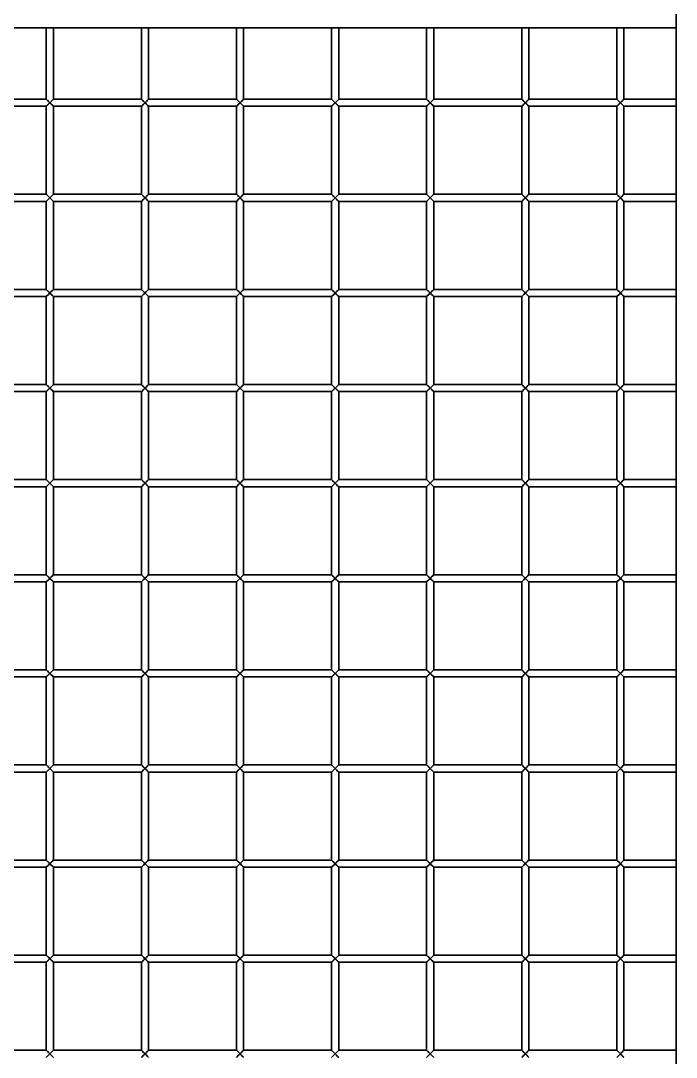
# Model space of a CAD drawing. Header units: millimetres. Extents: x 32496 to 166256, y 3504 to 23939.
# Drawn here: x 98102 to 98377.8, y 20815.6 to 21251.5 of the extents above; entities that cross this region are included whole.
import ezdxf

# ---------------------------------------------------------------- set-up
doc = ezdxf.new("R2010")
doc.units = ezdxf.units.MM
doc.layers.get('0').update_dxf_attribs({"lineweight": 35})

# ---------------------------------------------------------------- blocks, each defined once
blk = doc.blocks.new('8-1250')
at = {"linetype": 'Continuous'}
for p, q in [((-1585.13, -33446.27), (-1585.13, -34431.79)), ((-1585.13, -33511.79), (-2211.13, -33511.79)), ((-1850.13, -33511.79), (-1850.13, -33541.79)), ((-1847.13, -33511.79), (-1847.13, -33541.79)), ((-1810.13, -33511.79), (-1810.13, -33541.79)), ((-1807.13, -33511.79), (-1807.13, -33541.79)), ((-1770.13, -33511.79), (-1770.13, -33541.79)), ((-1767.13, -33511.79), (-1767.13, -33541.79)), ((-1730.13, -33511.79), (-1730.13, -33541.79)), ((-1727.13, -33511.79), (-1727.13, -33541.79)), ((-1690.13, -33511.79), (-1690.13, -33541.79)), ((-1687.13, -33511.79), (-1687.13, -33541.79)), ((-1650.13, -33511.79), (-1650.13, -33541.79)), ((-1647.13, -33511.79), (-1647.13, -33541.79)), ((-1610.13, -33511.79), (-1610.13, -33541.79)), ((-1607.13, -33511.79), (-1607.13, -33541.79)), ((-1887.13, -33541.79), (-1850.13, -33541.79)), ((-1887.13, -33544.79), (-1850.13, -33544.79)), ((-1850.13, -33541.79), (-1847.13, -33544.79)), ((-1850.13, -33544.79), (-1847.13, -33541.79)), ((-1850.13, -33544.79), (-1850.13, -33581.79)), ((-1850.01, -33544.67), (-1849.22, -33543.88)), ((-1849.22, -33543.88), (-1848.63, -33543.29)), ((-1847.13, -33541.79), (-1810.13, -33541.79)), ((-1847.13, -33544.79), (-1847.13, -33581.79)), ((-1847.13, -33544.79), (-1810.13, -33544.79)), ((-1810.13, -33541.79), (-1807.13, -33544.79)), ((-1810.13, -33544.79), (-1807.13, -33541.79)), ((-1810.13, -33544.79), (-1810.13, -33581.79)), ((-1810.01, -33544.67), (-1809.22, -33543.88)), ((-1809.22, -33543.88), (-1808.63, -33543.29)), ((-1807.13, -33541.79), (-1770.13, -33541.79)), ((-1807.13, -33544.79), (-1807.13, -33581.79)), ((-1807.13, -33544.79), (-1770.13, -33544.79)), ((-1770.13, -33541.79), (-1767.13, -33544.79)), ((-1770.13, -33544.79), (-1767.13, -33541.79)), ((-1770.13, -33544.79), (-1770.13, -33581.79)), ((-1770.01, -33544.67), (-1769.22, -33543.88)), ((-1769.22, -33543.88), (-1768.63, -33543.29)), ((-1767.13, -33541.79), (-1730.13, -33541.79)), ((-1767.13, -33544.79), (-1730.13, -33544.79)), ((-1767.13, -33544.79), (-1767.13, -33581.79)), ((-1730.13, -33541.79), (-1727.13, -33544.79)), ((-1730.13, -33544.79), (-1727.13, -33541.79)), ((-1730.13, -33544.79), (-1730.13, -33581.79)), ((-1730.01, -33544.67), (-1729.22, -33543.88)), ((-1729.22, -33543.88), (-1728.63, -33543.29)), ((-1727.13, -33541.79), (-1727.56, -33542.22)), ((-1727.13, -33541.79), (-1690.13, -33541.79)), ((-1727.13, -33544.79), (-1690.13, -33544.79)), ((-1727.13, -33544.79), (-1727.13, -33581.79)), ((-1690.13, -33541.79), (-1687.13, -33544.79)), ((-1690.13, -33544.79), (-1687.13, -33541.79)), ((-1690.13, -33544.79), (-1690.13, -33581.79)), ((-1690.01, -33544.67), (-1689.22, -33543.88)), ((-1689.22, -33543.88), (-1688.63, -33543.29)), ((-1687.13, -33541.79), (-1687.56, -33542.22)), ((-1687.13, -33541.79), (-1650.13, -33541.79)), ((-1687.13, -33544.79), (-1650.13, -33544.79)), ((-1687.13, -33544.79), (-1687.13, -33581.79)), ((-1650.13, -33544.79), (-1647.13, -33541.79)), ((-1650.13, -33541.79), (-1647.13, -33544.79)), ((-1650.13, -33544.79), (-1650.13, -33581.79)), ((-1650.01, -33544.67), (-1649.22, -33543.88)), ((-1649.22, -33543.88), (-1648.63, -33543.29)), ((-1647.13, -33541.79), (-1647.56, -33542.22)), ((-1647.13, -33541.79), (-1610.13, -33541.79)), ((-1647.13, -33544.79), (-1610.13, -33544.79)), ((-1647.13, -33544.79), (-1647.13, -33581.79)), ((-1610.13, -33544.79), (-1607.13, -33541.79)), ((-1610.13, -33541.79), (-1607.13, -33544.79)), ((-1610.13, -33544.79), (-1610.13, -33581.79)), ((-1610.01, -33544.67), (-1609.22, -33543.88)), ((-1609.22, -33543.88), (-1608.63, -33543.29)), ((-1607.13, -33541.79), (-1607.56, -33542.22)), ((-1607.13, -33541.79), (-1585.13, -33541.79)), ((-1607.13, -33544.79), (-1585.13, -33544.79)), ((-1607.13, -33544.79), (-1607.13, -33581.79)), ((-1887.13, -33581.79), (-1850.13, -33581.79)), ((-1887.13, -33584.79), (-1850.13, -33584.79)), ((-1850.13, -33581.79), (-1847.13, -33584.79)), ((-1850.13, -33584.79), (-1847.13, -33581.79)), ((-1850.13, -33584.79), (-1850.13, -33621.79)), ((-1850.01, -33584.67), (-1849.22, -33583.88)), ((-1849.22, -33583.88), (-1848.63, -33583.29)), ((-1847.13, -33581.79), (-1810.13, -33581.79)), ((-1847.13, -33584.79), (-1847.13, -33621.79)), ((-1847.13, -33584.79), (-1810.13, -33584.79)), ((-1810.13, -33581.79), (-1807.13, -33584.79)), ((-1810.13, -33584.79), (-1807.13, -33581.79)), ((-1810.13, -33584.79), (-1810.13, -33621.79)), ((-1810.01, -33584.67), (-1809.22, -33583.88)), ((-1809.22, -33583.88), (-1808.63, -33583.29)), ((-1807.13, -33581.79), (-1770.13, -33581.79)), ((-1807.13, -33584.79), (-1807.13, -33621.79)), ((-1807.13, -33584.79), (-1770.13, -33584.79)), ((-1770.13, -33581.79), (-1767.13, -33584.79)), ((-1770.13, -33584.79), (-1767.13, -33581.79)), ((-1770.13, -33584.79), (-1770.13, -33621.79)), ((-1770.01, -33584.67), (-1769.22, -33583.88)), ((-1769.22, -33583.88), (-1768.63, -33583.29)), ((-1767.13, -33581.79), (-1730.13, -33581.79)), ((-1767.13, -33584.79), (-1730.13, -33584.79)), ((-1767.13, -33584.79), (-1767.13, -33621.79)), ((-1730.13, -33581.79), (-1727.13, -33584.79)), ((-1730.13, -33584.79), (-1727.13, -33581.79)), ((-1730.13, -33584.79), (-1730.13, -33621.79)), ((-1730.01, -33584.67), (-1729.22, -33583.88)), ((-1729.22, -33583.88), (-1728.63, -33583.29)), ((-1727.13, -33581.79), (-1690.13, -33581.79)), ((-1727.13, -33584.79), (-1690.13, -33584.79)), ((-1727.13, -33584.79), (-1727.13, -33621.79)), ((-1690.13, -33581.79), (-1687.13, -33584.79)), ((-1690.13, -33584.79), (-1687.13, -33581.79)), ((-1690.13, -33584.79), (-1690.13, -33621.79)), ((-1690.01, -33584.67), (-1689.22, -33583.88)), ((-1689.22, -33583.88), (-1688.63, -33583.29)), ((-1687.13, -33581.79), (-1687.56, -33582.22)), ((-1687.13, -33581.79), (-1650.13, -33581.79)), ((-1687.13, -33584.79), (-1650.13, -33584.79)), ((-1687.13, -33584.79), (-1687.13, -33621.79)), ((-1650.13, -33581.79), (-1647.13, -33584.79)), ((-1650.13, -33584.79), (-1647.13, -33581.79)), ((-1650.13, -33584.79), (-1650.13, -33621.79)), ((-1650.01, -33584.67), (-1649.22, -33583.88)), ((-1649.22, -33583.88), (-1648.63, -33583.29)), ((-1647.13, -33581.79), (-1647.56, -33582.22)), ((-1647.13, -33581.79), (-1610.13, -33581.79)), ((-1647.13, -33584.79), (-1610.13, -33584.79)), ((-1647.13, -33584.79), (-1647.13, -33621.79)), ((-1610.13, -33584.79), (-1607.13, -33581.79)), ((-1610.13, -33581.79), (-1607.13, -33584.79)), ((-1610.13, -33584.79), (-1610.13, -33621.79)), ((-1610.01, -33584.67), (-1609.22, -33583.88)), ((-1609.22, -33583.88), (-1608.63, -33583.29)), ((-1607.13, -33581.79), (-1607.56, -33582.22)), ((-1607.13, -33581.79), (-1585.13, -33581.79)), ((-1607.13, -33584.79), (-1585.13, -33584.79)), ((-1607.13, -33584.79), (-1607.13, -33621.79)), ((-1887.13, -33621.79), (-1850.13, -33621.79)), ((-1850.13, -33621.79), (-1847.13, -33624.79)), ((-1850.13, -33624.79), (-1847.13, -33621.79)), ((-1850.01, -33624.67), (-1849.22, -33623.88)), ((-1849.22, -33623.88), (-1848.63, -33623.29)), ((-1847.13, -33621.79), (-1810.13, -33621.79)), ((-1810.13, -33621.79), (-1807.13, -33624.79)), ((-1810.13, -33624.79), (-1807.13, -33621.79)), ((-1810.01, -33624.67), (-1809.22, -33623.88)), ((-1809.22, -33623.88), (-1808.63, -33623.29)), ((-1807.13, -33621.79), (-1770.13, -33621.79)), ((-1770.13, -33621.79), (-1767.13, -33624.79)), ((-1770.13, -33624.79), (-1767.13, -33621.79)), ((-1770.01, -33624.67), (-1769.22, -33623.88)), ((-1769.22, -33623.88), (-1768.63, -33623.29)), ((-1767.13, -33621.79), (-1730.13, -33621.79)), ((-1730.13, -33621.79), (-1727.13, -33624.79)), ((-1730.13, -33624.79), (-1727.13, -33621.79)), ((-1730.01, -33624.67), (-1729.22, -33623.88)), ((-1729.22, -33623.88), (-1728.63, -33623.29)), ((-1727.13, -33621.79), (-1690.13, -33621.79)), ((-1690.13, -33621.79), (-1687.13, -33624.79)), ((-1690.13, -33624.79), (-1687.13, -33621.79)), ((-1690.01, -33624.67), (-1689.22, -33623.88)), ((-1689.22, -33623.88), (-1688.63, -33623.29)), ((-1687.13, -33621.79), (-1650.13, -33621.79)), ((-1650.13, -33621.79), (-1647.13, -33624.79)), ((-1650.13, -33624.79), (-1647.13, -33621.79)), ((-1650.01, -33624.67), (-1649.22, -33623.88)), ((-1649.22, -33623.88), (-1648.63, -33623.29)), ((-1647.13, -33621.79), (-1647.56, -33622.22)), ((-1647.13, -33621.79), (-1610.13, -33621.79)), ((-1610.13, -33621.79), (-1607.13, -33624.79)), ((-1610.13, -33624.79), (-1607.13, -33621.79)), ((-1610.01, -33624.67), (-1609.22, -33623.88)), ((-1609.22, -33623.88), (-1608.63, -33623.29)), ((-1607.13, -33621.79), (-1607.56, -33622.22)), ((-1607.13, -33621.79), (-1585.13, -33621.79)), ((-1887.13, -33624.79), (-1850.13, -33624.79)), ((-1850.13, -33624.79), (-1850.13, -33661.79)), ((-1847.13, -33624.79), (-1847.13, -33661.79)), ((-1847.13, -33624.79), (-1810.13, -33624.79)), ((-1810.13, -33624.79), (-1810.13, -33661.79)), ((-1807.13, -33624.79), (-1807.13, -33661.79)), ((-1807.13, -33624.79), (-1770.13, -33624.79)), ((-1770.13, -33624.79), (-1770.13, -33661.79)), ((-1767.13, -33624.79), (-1730.13, -33624.79)), ((-1767.13, -33624.79), (-1767.13, -33661.79)), ((-1730.13, -33624.79), (-1730.13, -33661.79)), ((-1727.13, -33624.79), (-1690.13, -33624.79)), ((-1727.13, -33624.79), (-1727.13, -33661.79)), ((-1690.13, -33624.79), (-1690.13, -33661.79)), ((-1687.13, -33624.79), (-1650.13, -33624.79)), ((-1687.13, -33624.79), (-1687.13, -33661.79)), ((-1650.13, -33624.79), (-1650.13, -33661.79)), ((-1647.13, -33624.79), (-1610.13, -33624.79)), ((-1647.13, -33624.79), (-1647.13, -33661.79)), ((-1610.13, -33624.79), (-1610.13, -33661.79)), ((-1607.13, -33624.79), (-1585.13, -33624.79)), ((-1607.13, -33624.79), (-1607.13, -33661.79)), ((-1887.13, -33661.79), (-1850.13, -33661.79)), ((-1850.13, -33661.79), (-1847.13, -33664.79)), ((-1850.13, -33664.79), (-1847.13, -33661.79)), ((-1849.22, -33663.88), (-1848.63, -33663.29)), ((-1847.13, -33661.79), (-1810.13, -33661.79)), ((-1810.13, -33661.79), (-1807.13, -33664.79)), ((-1810.13, -33664.79), (-1807.13, -33661.79)), ((-1809.22, -33663.88), (-1808.63, -33663.29)), ((-1807.13, -33661.79), (-1770.13, -33661.79)), ((-1770.13, -33661.79), (-1767.13, -33664.79)), ((-1770.13, -33664.79), (-1767.13, -33661.79)), ((-1769.22, -33663.88), (-1768.63, -33663.29)), ((-1767.13, -33661.79), (-1730.13, -33661.79)), ((-1730.13, -33661.79), (-1727.13, -33664.79)), ((-1730.13, -33664.79), (-1727.13, -33661.79)), ((-1729.22, -33663.88), (-1728.63, -33663.29)), ((-1727.13, -33661.79), (-1690.13, -33661.79)), ((-1690.13, -33661.79), (-1687.13, -33664.79)), ((-1690.13, -33664.79), (-1687.13, -33661.79)), ((-1689.22, -33663.88), (-1688.63, -33663.29)), ((-1687.13, -33661.79), (-1650.13, -33661.79)), ((-1650.13, -33661.79), (-1647.13, -33664.79)), ((-1650.13, -33664.79), (-1647.13, -33661.79)), ((-1649.22, -33663.88), (-1648.63, -33663.29)), ((-1647.13, -33661.79), (-1610.13, -33661.79)), ((-1610.13, -33661.79), (-1607.13, -33664.79)), ((-1610.13, -33664.79), (-1607.13, -33661.79)), ((-1609.22, -33663.88), (-1608.63, -33663.29)), ((-1607.13, -33661.79), (-1607.56, -33662.22)), ((-1607.13, -33661.79), (-1585.13, -33661.79)), ((-1887.13, -33664.79), (-1850.13, -33664.79)), ((-1850.13, -33664.79), (-1850.13, -33701.79)), ((-1850.01, -33664.67), (-1849.22, -33663.88)), ((-1847.13, -33664.79), (-1847.13, -33701.79)), ((-1847.13, -33664.79), (-1810.13, -33664.79)), ((-1810.13, -33664.79), (-1810.13, -33701.79)), ((-1810.01, -33664.67), (-1809.22, -33663.88)), ((-1807.13, -33664.79), (-1807.13, -33701.79)), ((-1807.13, -33664.79), (-1770.13, -33664.79)), ((-1770.13, -33664.79), (-1770.13, -33701.79)), ((-1770.01, -33664.67), (-1769.22, -33663.88)), ((-1767.13, -33664.79), (-1730.13, -33664.79)), ((-1767.13, -33664.79), (-1767.13, -33701.79)), ((-1730.13, -33664.79), (-1730.13, -33701.79)), ((-1730.01, -33664.67), (-1729.22, -33663.88)), ((-1727.13, -33664.79), (-1690.13, -33664.79)), ((-1727.13, -33664.79), (-1727.13, -33701.79)), ((-1690.13, -33664.79), (-1690.13, -33701.79)), ((-1690.01, -33664.67), (-1689.22, -33663.88)), ((-1687.13, -33664.79), (-1650.13, -33664.79)), ((-1687.13, -33664.79), (-1687.13, -33701.79)), ((-1650.13, -33664.79), (-1650.13, -33701.79)), ((-1650.01, -33664.67), (-1649.22, -33663.88)), ((-1647.13, -33664.79), (-1610.13, -33664.79)), ((-1647.13, -33664.79), (-1647.13, -33701.79)), ((-1610.13, -33664.79), (-1610.13, -33701.79)), ((-1610.01, -33664.67), (-1609.22, -33663.88)), ((-1607.13, -33664.79), (-1585.13, -33664.79)), ((-1607.13, -33664.79), (-1607.13, -33701.79)), ((-1887.13, -33701.79), (-1850.13, -33701.79)), ((-1850.13, -33701.79), (-1847.13, -33704.79)), ((-1850.13, -33704.79), (-1847.13, -33701.79)), ((-1847.13, -33701.79), (-1810.13, -33701.79)), ((-1810.13, -33701.79), (-1807.13, -33704.79)), ((-1810.13, -33704.79), (-1807.13, -33701.79)), ((-1807.13, -33701.79), (-1770.13, -33701.79)), ((-1770.13, -33701.79), (-1767.13, -33704.79)), ((-1770.13, -33704.79), (-1767.13, -33701.79)), ((-1767.13, -33701.79), (-1730.13, -33701.79)), ((-1730.13, -33701.79), (-1727.13, -33704.79)), ((-1730.13, -33704.79), (-1727.13, -33701.79)), ((-1727.13, -33701.79), (-1690.13, -33701.79)), ((-1690.13, -33701.79), (-1687.13, -33704.79)), ((-1690.13, -33704.79), (-1687.13, -33701.79)), ((-1687.13, -33701.79), (-1650.13, -33701.79)), ((-1650.13, -33701.79), (-1647.13, -33704.79)), ((-1650.13, -33704.79), (-1647.13, -33701.79)), ((-1647.13, -33701.79), (-1610.13, -33701.79)), ((-1610.13, -33701.79), (-1607.13, -33704.79)), ((-1610.13, -33704.79), (-1607.13, -33701.79)), ((-1607.13, -33701.79), (-1585.13, -33701.79)), ((-1887.13, -33704.79), (-1850.13, -33704.79)), ((-1850.13, -33704.79), (-1850.13, -33741.79)), ((-1850.01, -33704.67), (-1849.22, -33703.88)), ((-1849.22, -33703.88), (-1848.63, -33703.29)), ((-1847.13, -33704.79), (-1847.13, -33741.79)), ((-1847.13, -33704.79), (-1810.13, -33704.79)), ((-1810.13, -33704.79), (-1810.13, -33741.79)), ((-1810.01, -33704.67), (-1809.22, -33703.88)), ((-1809.22, -33703.88), (-1808.63, -33703.29)), ((-1807.13, -33704.79), (-1807.13, -33741.79)), ((-1807.13, -33704.79), (-1770.13, -33704.79)), ((-1770.13, -33704.79), (-1770.13, -33741.79)), ((-1770.01, -33704.67), (-1769.22, -33703.88)), ((-1769.22, -33703.88), (-1768.63, -33703.29)), ((-1767.13, -33704.79), (-1730.13, -33704.79)), ((-1767.13, -33704.79), (-1767.13, -33741.79)), ((-1730.13, -33704.79), (-1730.13, -33741.79)), ((-1730.01, -33704.67), (-1729.22, -33703.88)), ((-1729.22, -33703.88), (-1728.63, -33703.29)), ((-1727.13, -33704.79), (-1690.13, -33704.79)), ((-1727.13, -33704.79), (-1727.13, -33741.79)), ((-1690.13, -33704.79), (-1690.13, -33741.79)), ((-1690.01, -33704.67), (-1689.22, -33703.88)), ((-1689.22, -33703.88), (-1688.63, -33703.29)), ((-1687.13, -33704.79), (-1650.13, -33704.79)), ((-1687.13, -33704.79), (-1687.13, -33741.79)), ((-1650.13, -33704.79), (-1650.13, -33741.79)), ((-1650.01, -33704.67), (-1649.22, -33703.88)), ((-1649.22, -33703.88), (-1648.63, -33703.29)), ((-1647.13, -33704.79), (-1610.13, -33704.79)), ((-1647.13, -33704.79), (-1647.13, -33741.79)), ((-1610.13, -33704.79), (-1610.13, -33741.79)), ((-1610.01, -33704.67), (-1609.22, -33703.88)), ((-1609.22, -33703.88), (-1608.63, -33703.29)), ((-1607.13, -33704.79), (-1585.13, -33704.79)), ((-1607.13, -33704.79), (-1607.13, -33741.79)), ((-1887.13, -33741.79), (-1850.13, -33741.79)), ((-1850.13, -33741.79), (-1847.13, -33744.79)), ((-1850.13, -33744.79), (-1847.13, -33741.79)), ((-1847.13, -33741.79), (-1810.13, -33741.79)), ((-1810.13, -33741.79), (-1807.13, -33744.79)), ((-1810.13, -33744.79), (-1807.13, -33741.79)), ((-1807.13, -33741.79), (-1770.13, -33741.79)), ((-1770.13, -33741.79), (-1767.13, -33744.79)), ((-1770.13, -33744.79), (-1767.13, -33741.79)), ((-1767.13, -33741.79), (-1730.13, -33741.79)), ((-1730.13, -33741.79), (-1727.13, -33744.79)), ((-1730.13, -33744.79), (-1727.13, -33741.79)), ((-1727.13, -33741.79), (-1690.13, -33741.79)), ((-1690.13, -33741.79), (-1687.13, -33744.79)), ((-1690.13, -33744.79), (-1687.13, -33741.79)), ((-1687.13, -33741.79), (-1650.13, -33741.79)), ((-1650.13, -33741.79), (-1647.13, -33744.79)), ((-1650.13, -33744.79), (-1647.13, -33741.79)), ((-1647.13, -33741.79), (-1610.13, -33741.79)), ((-1610.13, -33741.79), (-1607.13, -33744.79)), ((-1610.13, -33744.79), (-1607.13, -33741.79)), ((-1607.13, -33741.79), (-1585.13, -33741.79)), ((-1887.13, -33744.79), (-1850.13, -33744.79)), ((-1850.13, -33744.79), (-1850.13, -33781.79)), ((-1850.01, -33744.67), (-1849.22, -33743.88)), ((-1849.22, -33743.88), (-1848.63, -33743.29)), ((-1847.13, -33744.79), (-1847.13, -33781.79)), ((-1847.13, -33744.79), (-1810.13, -33744.79)), ((-1810.13, -33744.79), (-1810.13, -33781.79)), ((-1810.01, -33744.67), (-1809.22, -33743.88)), ((-1809.22, -33743.88), (-1808.63, -33743.29)), ((-1807.13, -33744.79), (-1807.13, -33781.79)), ((-1807.13, -33744.79), (-1770.13, -33744.79)), ((-1770.13, -33744.79), (-1770.13, -33781.79)), ((-1770.01, -33744.67), (-1769.22, -33743.88)), ((-1769.22, -33743.88), (-1768.63, -33743.29)), ((-1767.13, -33744.79), (-1730.13, -33744.79)), ((-1767.13, -33744.79), (-1767.13, -33781.79)), ((-1730.13, -33744.79), (-1730.13, -33781.79)), ((-1730.01, -33744.67), (-1729.22, -33743.88)), ((-1729.22, -33743.88), (-1728.63, -33743.29)), ((-1727.13, -33744.79), (-1690.13, -33744.79)), ((-1727.13, -33744.79), (-1727.13, -33781.79)), ((-1690.13, -33744.79), (-1690.13, -33781.79)), ((-1690.01, -33744.67), (-1689.22, -33743.88)), ((-1689.22, -33743.88), (-1688.63, -33743.29)), ((-1687.13, -33744.79), (-1650.13, -33744.79)), ((-1687.13, -33744.79), (-1687.13, -33781.79)), ((-1650.13, -33744.79), (-1650.13, -33781.79)), ((-1650.01, -33744.67), (-1649.22, -33743.88)), ((-1649.22, -33743.88), (-1648.63, -33743.29)), ((-1647.13, -33744.79), (-1610.13, -33744.79)), ((-1647.13, -33744.79), (-1647.13, -33781.79)), ((-1610.13, -33744.79), (-1610.13, -33781.79)), ((-1610.01, -33744.67), (-1609.22, -33743.88)), ((-1609.22, -33743.88), (-1608.63, -33743.29)), ((-1607.13, -33744.79), (-1585.13, -33744.79)), ((-1607.13, -33744.79), (-1607.13, -33781.79)), ((-1887.13, -33781.79), (-1850.13, -33781.79)), ((-1887.13, -33784.79), (-1850.13, -33784.79)), ((-1850.13, -33781.79), (-1847.13, -33784.79)), ((-1850.13, -33784.79), (-1847.13, -33781.79)), ((-1850.13, -33784.79), (-1850.13, -33821.79)), ((-1850.01, -33784.67), (-1849.22, -33783.88)), ((-1849.22, -33783.88), (-1848.63, -33783.29)), ((-1847.13, -33781.79), (-1810.13, -33781.79)), ((-1847.13, -33784.79), (-1847.13, -33821.79)), ((-1847.13, -33784.79), (-1810.13, -33784.79)), ((-1810.13, -33781.79), (-1807.13, -33784.79)), ((-1810.13, -33784.79), (-1807.13, -33781.79)), ((-1810.13, -33784.79), (-1810.13, -33821.79)), ((-1810.01, -33784.67), (-1809.22, -33783.88)), ((-1809.22, -33783.88), (-1808.63, -33783.29)), ((-1807.13, -33781.79), (-1770.13, -33781.79)), ((-1807.13, -33784.79), (-1807.13, -33821.79)), ((-1807.13, -33784.79), (-1770.13, -33784.79)), ((-1770.13, -33781.79), (-1767.13, -33784.79)), ((-1770.13, -33784.79), (-1767.13, -33781.79)), ((-1770.13, -33784.79), (-1770.13, -33821.79)), ((-1770.01, -33784.67), (-1769.22, -33783.88)), ((-1769.22, -33783.88), (-1768.63, -33783.29)), ((-1767.13, -33781.79), (-1730.13, -33781.79)), ((-1767.13, -33784.79), (-1730.13, -33784.79)), ((-1767.13, -33784.79), (-1767.13, -33821.79)), ((-1730.13, -33781.79), (-1727.13, -33784.79)), ((-1730.13, -33784.79), (-1727.13, -33781.79)), ((-1730.13, -33784.79), (-1730.13, -33821.79)), ((-1730.01, -33784.67), (-1729.22, -33783.88)), ((-1729.22, -33783.88), (-1728.63, -33783.29)), ((-1727.13, -33781.79), (-1690.13, -33781.79)), ((-1727.13, -33784.79), (-1690.13, -33784.79)), ((-1727.13, -33784.79), (-1727.13, -33821.79)), ((-1690.13, -33781.79), (-1687.13, -33784.79)), ((-1690.13, -33784.79), (-1687.13, -33781.79)), ((-1690.13, -33784.79), (-1690.13, -33821.79)), ((-1690.01, -33784.67), (-1689.22, -33783.88)), ((-1689.22, -33783.88), (-1688.63, -33783.29)), ((-1687.13, -33781.79), (-1650.13, -33781.79)), ((-1687.13, -33784.79), (-1650.13, -33784.79)), ((-1687.13, -33784.79), (-1687.13, -33821.79)), ((-1650.13, -33781.79), (-1647.13, -33784.79)), ((-1650.13, -33784.79), (-1647.13, -33781.79)), ((-1650.13, -33784.79), (-1650.13, -33821.79)), ((-1650.01, -33784.67), (-1649.22, -33783.88)), ((-1649.22, -33783.88), (-1648.63, -33783.29)), ((-1647.13, -33781.79), (-1610.13, -33781.79)), ((-1647.13, -33784.79), (-1610.13, -33784.79)), ((-1647.13, -33784.79), (-1647.13, -33821.79)), ((-1610.13, -33781.79), (-1607.13, -33784.79)), ((-1610.13, -33784.79), (-1607.13, -33781.79)), ((-1610.13, -33784.79), (-1610.13, -33821.79)), ((-1610.01, -33784.67), (-1609.22, -33783.88)), ((-1609.22, -33783.88), (-1608.63, -33783.29)), ((-1607.13, -33781.79), (-1585.13, -33781.79)), ((-1607.13, -33784.79), (-1585.13, -33784.79)), ((-1607.13, -33784.79), (-1607.13, -33821.79)), ((-1887.13, -33821.79), (-1850.13, -33821.79)), ((-1887.13, -33824.79), (-1850.13, -33824.79)), ((-1850.13, -33821.79), (-1847.13, -33824.79)), ((-1850.13, -33824.79), (-1847.13, -33821.79)), ((-1850.13, -33824.79), (-1850.13, -33861.79)), ((-1850.01, -33824.67), (-1849.22, -33823.88)), ((-1849.22, -33823.88), (-1848.63, -33823.29)), ((-1847.13, -33821.79), (-1810.13, -33821.79)), ((-1847.13, -33824.79), (-1810.13, -33824.79)), ((-1847.13, -33824.79), (-1847.13, -33861.79)), ((-1810.13, -33821.79), (-1807.13, -33824.79)), ((-1810.13, -33824.79), (-1807.13, -33821.79)), ((-1810.13, -33824.79), (-1810.13, -33861.79)), ((-1810.01, -33824.67), (-1809.22, -33823.88)), ((-1809.22, -33823.88), (-1808.63, -33823.29)), ((-1807.13, -33821.79), (-1770.13, -33821.79)), ((-1807.13, -33824.79), (-1770.13, -33824.79)), ((-1807.13, -33824.79), (-1807.13, -33861.79)), ((-1770.13, -33821.79), (-1767.13, -33824.79)), ((-1770.13, -33824.79), (-1767.13, -33821.79)), ((-1770.13, -33824.79), (-1770.13, -33861.79)), ((-1770.01, -33824.67), (-1769.22, -33823.88)), ((-1769.22, -33823.88), (-1768.63, -33823.29)), ((-1767.13, -33821.79), (-1730.13, -33821.79)), ((-1767.13, -33824.79), (-1730.13, -33824.79)), ((-1767.13, -33824.79), (-1767.13, -33861.79)), ((-1730.13, -33821.79), (-1727.13, -33824.79)), ((-1730.13, -33824.79), (-1727.13, -33821.79)), ((-1730.13, -33824.79), (-1730.13, -33861.79)), ((-1730.01, -33824.67), (-1729.22, -33823.88)), ((-1729.22, -33823.88), (-1728.63, -33823.29)), ((-1727.13, -33821.79), (-1690.13, -33821.79)), ((-1727.13, -33824.79), (-1690.13, -33824.79)), ((-1727.13, -33824.79), (-1727.13, -33861.79)), ((-1690.13, -33821.79), (-1687.13, -33824.79)), ((-1690.13, -33824.79), (-1687.13, -33821.79)), ((-1690.13, -33824.79), (-1690.13, -33861.79)), ((-1690.01, -33824.67), (-1689.22, -33823.88)), ((-1689.22, -33823.88), (-1688.63, -33823.29)), ((-1687.13, -33821.79), (-1650.13, -33821.79)), ((-1687.13, -33824.79), (-1650.13, -33824.79)), ((-1687.13, -33824.79), (-1687.13, -33861.79)), ((-1650.13, -33821.79), (-1647.13, -33824.79)), ((-1650.13, -33824.79), (-1647.13, -33821.79)), ((-1650.13, -33824.79), (-1650.13, -33861.79)), ((-1650.01, -33824.67), (-1649.22, -33823.88)), ((-1649.22, -33823.88), (-1648.63, -33823.29)), ((-1647.13, -33821.79), (-1610.13, -33821.79)), ((-1647.13, -33824.79), (-1610.13, -33824.79)), ((-1647.13, -33824.79), (-1647.13, -33861.79)), ((-1610.13, -33821.79), (-1607.13, -33824.79)), ((-1610.13, -33824.79), (-1607.13, -33821.79)), ((-1610.13, -33824.79), (-1610.13, -33861.79)), ((-1610.01, -33824.67), (-1609.22, -33823.88)), ((-1609.22, -33823.88), (-1608.63, -33823.29)), ((-1607.13, -33821.79), (-1585.13, -33821.79)), ((-1607.13, -33824.79), (-1585.13, -33824.79)), ((-1607.13, -33824.79), (-1607.13, -33861.79)), ((-1887.13, -33861.79), (-1850.13, -33861.79)), ((-1850.13, -33861.79), (-1847.13, -33864.79)), ((-1850.13, -33864.79), (-1847.13, -33861.79)), ((-1850.01, -33864.67), (-1849.22, -33863.88)), ((-1849.22, -33863.88), (-1848.63, -33863.29)), ((-1847.13, -33861.79), (-1810.13, -33861.79)), ((-1810.13, -33861.79), (-1807.13, -33864.79)), ((-1810.13, -33864.79), (-1807.13, -33861.79)), ((-1810.01, -33864.67), (-1809.22, -33863.88)), ((-1809.22, -33863.88), (-1808.63, -33863.29)), ((-1807.13, -33861.79), (-1770.13, -33861.79)), ((-1770.13, -33861.79), (-1767.13, -33864.79)), ((-1770.13, -33864.79), (-1767.13, -33861.79)), ((-1770.01, -33864.67), (-1769.22, -33863.88)), ((-1769.22, -33863.88), (-1768.63, -33863.29)), ((-1767.13, -33861.79), (-1730.13, -33861.79)), ((-1730.13, -33861.79), (-1727.13, -33864.79)), ((-1730.13, -33864.79), (-1727.13, -33861.79)), ((-1730.01, -33864.67), (-1729.22, -33863.88)), ((-1729.22, -33863.88), (-1728.63, -33863.29)), ((-1727.13, -33861.79), (-1690.13, -33861.79)), ((-1690.13, -33861.79), (-1687.13, -33864.79)), ((-1690.13, -33864.79), (-1687.13, -33861.79)), ((-1690.01, -33864.67), (-1689.22, -33863.88)), ((-1689.22, -33863.88), (-1688.63, -33863.29)), ((-1687.13, -33861.79), (-1650.13, -33861.79)), ((-1650.13, -33861.79), (-1647.13, -33864.79)), ((-1650.13, -33864.79), (-1647.13, -33861.79)), ((-1650.01, -33864.67), (-1649.22, -33863.88)), ((-1649.22, -33863.88), (-1648.63, -33863.29)), ((-1647.13, -33861.79), (-1610.13, -33861.79)), ((-1610.13, -33861.79), (-1607.13, -33864.79)), ((-1610.13, -33864.79), (-1607.13, -33861.79)), ((-1610.01, -33864.67), (-1609.22, -33863.88)), ((-1609.22, -33863.88), (-1608.63, -33863.29)), ((-1607.13, -33861.79), (-1585.13, -33861.79)), ((-1887.13, -33864.79), (-1850.13, -33864.79)), ((-1850.13, -33864.79), (-1850.13, -33901.79)), ((-1847.13, -33864.79), (-1810.13, -33864.79)), ((-1847.13, -33864.79), (-1847.13, -33901.79)), ((-1810.13, -33864.79), (-1810.13, -33901.79)), ((-1807.13, -33864.79), (-1770.13, -33864.79)), ((-1807.13, -33864.79), (-1807.13, -33901.79)), ((-1770.13, -33864.79), (-1770.13, -33901.79)), ((-1767.13, -33864.79), (-1730.13, -33864.79)), ((-1767.13, -33864.79), (-1767.13, -33901.79)), ((-1730.13, -33864.79), (-1730.13, -33901.79)), ((-1727.13, -33864.79), (-1690.13, -33864.79)), ((-1727.13, -33864.79), (-1727.13, -33901.79)), ((-1690.13, -33864.79), (-1690.13, -33901.79)), ((-1687.13, -33864.79), (-1650.13, -33864.79)), ((-1687.13, -33864.79), (-1687.13, -33901.79)), ((-1650.13, -33864.79), (-1650.13, -33901.79)), ((-1647.13, -33864.79), (-1610.13, -33864.79)), ((-1647.13, -33864.79), (-1647.13, -33901.79)), ((-1610.13, -33864.79), (-1610.13, -33901.79)), ((-1607.13, -33864.79), (-1585.13, -33864.79)), ((-1607.13, -33864.79), (-1607.13, -33901.79)), ((-1887.13, -33901.79), (-1850.13, -33901.79)), ((-1850.13, -33901.79), (-1847.13, -33904.79)), ((-1850.13, -33904.79), (-1847.13, -33901.79)), ((-1847.13, -33901.79), (-1810.13, -33901.79)), ((-1810.13, -33901.79), (-1807.13, -33904.79)), ((-1810.13, -33904.79), (-1807.13, -33901.79)), ((-1807.13, -33901.79), (-1770.13, -33901.79)), ((-1770.13, -33901.79), (-1767.13, -33904.79)), ((-1770.13, -33904.79), (-1767.13, -33901.79)), ((-1767.13, -33901.79), (-1730.13, -33901.79)), ((-1730.13, -33901.79), (-1727.13, -33904.79)), ((-1730.13, -33904.79), (-1727.13, -33901.79)), ((-1727.13, -33901.79), (-1690.13, -33901.79)), ((-1690.13, -33901.79), (-1687.13, -33904.79)), ((-1690.13, -33904.79), (-1687.13, -33901.79)), ((-1687.13, -33901.79), (-1650.13, -33901.79)), ((-1650.13, -33901.79), (-1647.13, -33904.79)), ((-1650.13, -33904.79), (-1647.13, -33901.79)), ((-1647.13, -33901.79), (-1610.13, -33901.79)), ((-1610.13, -33901.79), (-1607.13, -33904.79)), ((-1610.13, -33904.79), (-1607.13, -33901.79)), ((-1607.13, -33901.79), (-1585.13, -33901.79)), ((-1887.13, -33904.79), (-1850.13, -33904.79)), ((-1850.13, -33904.79), (-1850.13, -33941.79)), ((-1850.01, -33904.67), (-1849.22, -33903.88)), ((-1849.22, -33903.88), (-1848.63, -33903.29)), ((-1847.13, -33904.79), (-1810.13, -33904.79)), ((-1847.13, -33904.79), (-1847.13, -33941.79)), ((-1810.13, -33904.79), (-1810.13, -33941.79)), ((-1810.01, -33904.67), (-1809.22, -33903.88)), ((-1809.22, -33903.88), (-1808.63, -33903.29)), ((-1807.13, -33904.79), (-1770.13, -33904.79)), ((-1807.13, -33904.79), (-1807.13, -33941.79)), ((-1770.13, -33904.79), (-1770.13, -33941.79)), ((-1770.01, -33904.67), (-1769.22, -33903.88)), ((-1769.22, -33903.88), (-1768.63, -33903.29)), ((-1767.13, -33904.79), (-1730.13, -33904.79)), ((-1767.13, -33904.79), (-1767.13, -33941.79)), ((-1730.13, -33904.79), (-1730.13, -33941.79)), ((-1730.01, -33904.67), (-1729.22, -33903.88)), ((-1729.22, -33903.88), (-1728.63, -33903.29)), ((-1727.13, -33904.79), (-1690.13, -33904.79)), ((-1727.13, -33904.79), (-1727.13, -33941.79)), ((-1690.13, -33904.79), (-1690.13, -33941.79)), ((-1690.01, -33904.67), (-1689.22, -33903.88)), ((-1689.22, -33903.88), (-1688.63, -33903.29)), ((-1687.13, -33904.79), (-1650.13, -33904.79)), ((-1687.13, -33904.79), (-1687.13, -33941.79)), ((-1650.13, -33904.79), (-1650.13, -33941.79)), ((-1650.01, -33904.67), (-1649.22, -33903.88)), ((-1649.22, -33903.88), (-1648.63, -33903.29)), ((-1647.13, -33904.79), (-1610.13, -33904.79)), ((-1647.13, -33904.79), (-1647.13, -33941.79)), ((-1610.13, -33904.79), (-1610.13, -33941.79)), ((-1610.01, -33904.67), (-1609.22, -33903.88)), ((-1609.22, -33903.88), (-1608.63, -33903.29)), ((-1607.13, -33904.79), (-1585.13, -33904.79)), ((-1607.13, -33904.79), (-1607.13, -33941.79)), ((-1887.13, -33941.79), (-1850.13, -33941.79)), ((-1850.13, -33941.79), (-1847.13, -33944.79)), ((-1850.13, -33944.79), (-1847.13, -33941.79)), ((-1847.13, -33941.79), (-1810.13, -33941.79)), ((-1810.13, -33941.79), (-1807.13, -33944.79)), ((-1810.13, -33944.79), (-1807.13, -33941.79)), ((-1807.13, -33941.79), (-1770.13, -33941.79)), ((-1770.13, -33941.79), (-1767.13, -33944.79)), ((-1770.13, -33944.79), (-1767.13, -33941.79)), ((-1767.13, -33941.79), (-1730.13, -33941.79)), ((-1730.13, -33941.79), (-1727.13, -33944.79)), ((-1730.13, -33944.79), (-1727.13, -33941.79)), ((-1727.13, -33941.79), (-1690.13, -33941.79)), ((-1690.13, -33941.79), (-1687.13, -33944.79)), ((-1690.13, -33944.79), (-1687.13, -33941.79)), ((-1687.13, -33941.79), (-1650.13, -33941.79)), ((-1650.13, -33941.79), (-1647.13, -33944.79)), ((-1650.13, -33944.79), (-1647.13, -33941.79)), ((-1647.13, -33941.79), (-1610.13, -33941.79)), ((-1610.13, -33941.79), (-1607.13, -33944.79)), ((-1610.13, -33944.79), (-1607.13, -33941.79)), ((-1607.13, -33941.79), (-1585.13, -33941.79)), ((-1850.01, -33944.67), (-1849.22, -33943.88)), ((-1849.22, -33943.88), (-1848.63, -33943.29)), ((-1810.01, -33944.67), (-1809.22, -33943.88)), ((-1809.22, -33943.88), (-1808.63, -33943.29)), ((-1770.01, -33944.67), (-1769.22, -33943.88)), ((-1769.22, -33943.88), (-1768.63, -33943.29)), ((-1730.01, -33944.67), (-1729.22, -33943.88)), ((-1729.22, -33943.88), (-1728.63, -33943.29)), ((-1690.01, -33944.67), (-1689.22, -33943.88)), ((-1689.22, -33943.88), (-1688.63, -33943.29)), ((-1650.01, -33944.67), (-1649.22, -33943.88)), ((-1649.22, -33943.88), (-1648.63, -33943.29)), ((-1610.01, -33944.67), (-1609.22, -33943.88)), ((-1609.22, -33943.88), (-1608.63, -33943.29))]:
    blk.add_line(p, q, dxfattribs=at)
for points in [[(-1848.63, -33543.29), (-1849.21, -33542.7), (-1849.69, -33542.23)], [(-1847.24, -33541.9), (-1847.56, -33542.22), (-1848.05, -33542.71), (-1848.63, -33543.29)], [(-1848.63, -33543.29), (-1848.04, -33543.88), (-1847.57, -33544.35), (-1847.24, -33544.67)], [(-1808.63, -33543.29), (-1809.21, -33542.7), (-1809.69, -33542.23)], [(-1807.24, -33541.9), (-1807.56, -33542.22), (-1808.05, -33542.71), (-1808.63, -33543.29)], [(-1808.63, -33543.29), (-1808.04, -33543.88), (-1807.57, -33544.35), (-1807.24, -33544.67)], [(-1768.63, -33543.29), (-1769.21, -33542.7), (-1769.69, -33542.23)], [(-1767.24, -33541.9), (-1767.56, -33542.22), (-1768.05, -33542.71), (-1768.63, -33543.29)], [(-1768.63, -33543.29), (-1768.04, -33543.88), (-1767.57, -33544.35), (-1767.24, -33544.67)], [(-1728.63, -33543.29), (-1729.21, -33542.7), (-1729.69, -33542.23)], [(-1727.56, -33542.22), (-1728.05, -33542.71), (-1728.63, -33543.29)], [(-1728.63, -33543.29), (-1728.04, -33543.88), (-1727.57, -33544.35), (-1727.24, -33544.67)], [(-1688.63, -33543.29), (-1689.21, -33542.7), (-1689.69, -33542.23)], [(-1687.56, -33542.22), (-1688.05, -33542.71), (-1688.63, -33543.29)], [(-1688.63, -33543.29), (-1688.04, -33543.88), (-1687.57, -33544.35), (-1687.24, -33544.67)], [(-1648.63, -33543.29), (-1649.21, -33542.7), (-1649.69, -33542.23)], [(-1647.56, -33542.22), (-1648.05, -33542.71), (-1648.63, -33543.29)], [(-1648.63, -33543.29), (-1648.04, -33543.88), (-1647.57, -33544.35), (-1647.24, -33544.67)], [(-1608.63, -33543.29), (-1609.21, -33542.7), (-1609.69, -33542.23)], [(-1607.56, -33542.22), (-1608.05, -33542.71), (-1608.63, -33543.29)], [(-1608.63, -33543.29), (-1608.04, -33543.88), (-1607.57, -33544.35), (-1607.24, -33544.67)], [(-1848.63, -33583.29), (-1849.21, -33582.7), (-1849.69, -33582.23)], [(-1847.24, -33581.9), (-1847.56, -33582.22), (-1848.05, -33582.71), (-1848.63, -33583.29)], [(-1848.63, -33583.29), (-1848.04, -33583.88), (-1847.57, -33584.35), (-1847.24, -33584.67)], [(-1808.63, -33583.29), (-1809.21, -33582.7), (-1809.69, -33582.23)], [(-1807.24, -33581.9), (-1807.56, -33582.22), (-1808.05, -33582.71), (-1808.63, -33583.29)], [(-1808.63, -33583.29), (-1808.04, -33583.88), (-1807.57, -33584.35), (-1807.24, -33584.67)], [(-1768.63, -33583.29), (-1769.21, -33582.7), (-1769.69, -33582.23)], [(-1767.24, -33581.9), (-1767.56, -33582.22), (-1768.05, -33582.71), (-1768.63, -33583.29)], [(-1768.63, -33583.29), (-1768.04, -33583.88), (-1767.57, -33584.35), (-1767.24, -33584.67)], [(-1728.63, -33583.29), (-1729.21, -33582.7), (-1729.69, -33582.23)], [(-1727.24, -33581.9), (-1727.56, -33582.22), (-1728.05, -33582.71), (-1728.63, -33583.29)], [(-1728.63, -33583.29), (-1728.04, -33583.88), (-1727.57, -33584.35), (-1727.24, -33584.67)], [(-1688.63, -33583.29), (-1689.21, -33582.7), (-1689.69, -33582.23)], [(-1687.56, -33582.22), (-1688.05, -33582.71), (-1688.63, -33583.29)], [(-1688.63, -33583.29), (-1688.04, -33583.88), (-1687.57, -33584.35), (-1687.24, -33584.67)], [(-1648.63, -33583.29), (-1649.21, -33582.7), (-1649.69, -33582.23)], [(-1647.56, -33582.22), (-1648.05, -33582.71), (-1648.63, -33583.29)], [(-1648.63, -33583.29), (-1648.04, -33583.88), (-1647.57, -33584.35), (-1647.24, -33584.67)], [(-1608.63, -33583.29), (-1609.21, -33582.7), (-1609.69, -33582.23)], [(-1607.56, -33582.22), (-1608.05, -33582.71), (-1608.63, -33583.29)], [(-1608.63, -33583.29), (-1608.04, -33583.88), (-1607.57, -33584.35), (-1607.24, -33584.67)], [(-1848.63, -33623.29), (-1849.21, -33622.7), (-1849.69, -33622.23)], [(-1847.24, -33621.9), (-1847.56, -33622.22), (-1848.05, -33622.71), (-1848.63, -33623.29)], [(-1848.63, -33623.29), (-1848.04, -33623.88), (-1847.57, -33624.35), (-1847.24, -33624.67)], [(-1808.63, -33623.29), (-1809.21, -33622.7), (-1809.69, -33622.23)], [(-1807.24, -33621.9), (-1807.56, -33622.22), (-1808.05, -33622.71), (-1808.63, -33623.29)], [(-1808.63, -33623.29), (-1808.04, -33623.88), (-1807.57, -33624.35), (-1807.24, -33624.67)], [(-1768.63, -33623.29), (-1769.21, -33622.7), (-1769.69, -33622.23)], [(-1767.24, -33621.9), (-1767.56, -33622.22), (-1768.05, -33622.71), (-1768.63, -33623.29)], [(-1768.63, -33623.29), (-1768.04, -33623.88), (-1767.57, -33624.35), (-1767.24, -33624.67)], [(-1728.63, -33623.29), (-1729.21, -33622.7), (-1729.69, -33622.23)], [(-1727.24, -33621.9), (-1727.56, -33622.22), (-1728.05, -33622.71), (-1728.63, -33623.29)], [(-1728.63, -33623.29), (-1728.04, -33623.88), (-1727.57, -33624.35), (-1727.24, -33624.67)], [(-1688.63, -33623.29), (-1689.21, -33622.7), (-1689.69, -33622.23)], [(-1687.24, -33621.9), (-1687.56, -33622.22), (-1688.05, -33622.71), (-1688.63, -33623.29)], [(-1688.63, -33623.29), (-1688.04, -33623.88), (-1687.57, -33624.35), (-1687.24, -33624.67)], [(-1648.63, -33623.29), (-1649.21, -33622.7), (-1649.69, -33622.23)], [(-1647.56, -33622.22), (-1648.05, -33622.71), (-1648.63, -33623.29)], [(-1648.63, -33623.29), (-1648.04, -33623.88), (-1647.57, -33624.35), (-1647.24, -33624.67)], [(-1608.63, -33623.29), (-1609.21, -33622.7), (-1609.69, -33622.23)], [(-1607.56, -33622.22), (-1608.05, -33622.71), (-1608.63, -33623.29)], [(-1608.63, -33623.29), (-1608.04, -33623.88), (-1607.57, -33624.35), (-1607.24, -33624.67)], [(-1848.63, -33663.29), (-1849.21, -33662.7), (-1849.69, -33662.23)], [(-1847.24, -33661.9), (-1847.56, -33662.22), (-1848.05, -33662.71), (-1848.63, -33663.29)], [(-1848.63, -33663.29), (-1848.04, -33663.88), (-1847.57, -33664.35), (-1847.24, -33664.67)], [(-1808.63, -33663.29), (-1809.21, -33662.7), (-1809.69, -33662.23)], [(-1807.24, -33661.9), (-1807.56, -33662.22), (-1808.05, -33662.71), (-1808.63, -33663.29)], [(-1808.63, -33663.29), (-1808.04, -33663.88), (-1807.57, -33664.35), (-1807.24, -33664.67)], [(-1768.63, -33663.29), (-1769.21, -33662.7), (-1769.69, -33662.23)], [(-1767.24, -33661.9), (-1767.56, -33662.22), (-1768.05, -33662.71), (-1768.63, -33663.29)], [(-1768.63, -33663.29), (-1768.04, -33663.88), (-1767.57, -33664.35), (-1767.24, -33664.67)], [(-1728.63, -33663.29), (-1729.21, -33662.7), (-1729.69, -33662.23)], [(-1727.24, -33661.9), (-1727.56, -33662.22), (-1728.05, -33662.71), (-1728.63, -33663.29)], [(-1728.63, -33663.29), (-1728.04, -33663.88), (-1727.57, -33664.35), (-1727.24, -33664.67)], [(-1688.63, -33663.29), (-1689.21, -33662.7), (-1689.69, -33662.23)], [(-1687.24, -33661.9), (-1687.56, -33662.22), (-1688.05, -33662.71), (-1688.63, -33663.29)], [(-1688.63, -33663.29), (-1688.04, -33663.88), (-1687.57, -33664.35), (-1687.24, -33664.67)], [(-1648.63, -33663.29), (-1649.21, -33662.7), (-1649.69, -33662.23)], [(-1647.24, -33661.9), (-1647.56, -33662.22), (-1648.05, -33662.71), (-1648.63, -33663.29)], [(-1648.63, -33663.29), (-1648.04, -33663.88), (-1647.57, -33664.35), (-1647.24, -33664.67)], [(-1608.63, -33663.29), (-1609.21, -33662.7), (-1609.69, -33662.23)], [(-1607.56, -33662.22), (-1608.05, -33662.71), (-1608.63, -33663.29)], [(-1608.63, -33663.29), (-1608.04, -33663.88), (-1607.57, -33664.35), (-1607.24, -33664.67)], [(-1848.63, -33703.29), (-1849.21, -33702.7), (-1849.69, -33702.23)], [(-1847.24, -33701.9), (-1847.56, -33702.22), (-1848.05, -33702.71), (-1848.63, -33703.29)], [(-1808.63, -33703.29), (-1809.21, -33702.7), (-1809.69, -33702.23)], [(-1807.24, -33701.9), (-1807.56, -33702.22), (-1808.05, -33702.71), (-1808.63, -33703.29)], [(-1768.63, -33703.29), (-1769.21, -33702.7), (-1769.69, -33702.23)], [(-1767.24, -33701.9), (-1767.56, -33702.22), (-1768.05, -33702.71), (-1768.63, -33703.29)], [(-1728.63, -33703.29), (-1729.21, -33702.7), (-1729.69, -33702.23)], [(-1727.24, -33701.9), (-1727.56, -33702.22), (-1728.05, -33702.71), (-1728.63, -33703.29)], [(-1688.63, -33703.29), (-1689.21, -33702.7), (-1689.69, -33702.23)], [(-1687.24, -33701.9), (-1687.56, -33702.22), (-1688.05, -33702.71), (-1688.63, -33703.29)], [(-1648.63, -33703.29), (-1649.21, -33702.7), (-1649.69, -33702.23)], [(-1647.24, -33701.9), (-1647.56, -33702.22), (-1648.05, -33702.71), (-1648.63, -33703.29)], [(-1608.63, -33703.29), (-1609.21, -33702.7), (-1609.69, -33702.23)], [(-1607.24, -33701.9), (-1607.56, -33702.22), (-1608.05, -33702.71), (-1608.63, -33703.29)], [(-1848.63, -33703.29), (-1848.04, -33703.88), (-1847.57, -33704.35), (-1847.24, -33704.67)], [(-1808.63, -33703.29), (-1808.04, -33703.88), (-1807.57, -33704.35), (-1807.24, -33704.67)], [(-1768.63, -33703.29), (-1768.04, -33703.88), (-1767.57, -33704.35), (-1767.24, -33704.67)], [(-1728.63, -33703.29), (-1728.04, -33703.88), (-1727.57, -33704.35), (-1727.24, -33704.67)], [(-1688.63, -33703.29), (-1688.04, -33703.88), (-1687.57, -33704.35), (-1687.24, -33704.67)], [(-1648.63, -33703.29), (-1648.04, -33703.88), (-1647.57, -33704.35), (-1647.24, -33704.67)], [(-1608.63, -33703.29), (-1608.04, -33703.88), (-1607.57, -33704.35), (-1607.24, -33704.67)], [(-1847.24, -33741.9), (-1847.56, -33742.22), (-1848.05, -33742.71), (-1848.63, -33743.29)], [(-1807.24, -33741.9), (-1807.56, -33742.22), (-1808.05, -33742.71), (-1808.63, -33743.29)], [(-1767.24, -33741.9), (-1767.56, -33742.22), (-1768.05, -33742.71), (-1768.63, -33743.29)], [(-1727.24, -33741.9), (-1727.56, -33742.22), (-1728.05, -33742.71), (-1728.63, -33743.29)], [(-1687.24, -33741.9), (-1687.56, -33742.22), (-1688.05, -33742.71), (-1688.63, -33743.29)], [(-1647.24, -33741.9), (-1647.56, -33742.22), (-1648.05, -33742.71), (-1648.63, -33743.29)], [(-1607.24, -33741.9), (-1607.56, -33742.22), (-1608.05, -33742.71), (-1608.63, -33743.29)], [(-1848.63, -33743.29), (-1849.21, -33742.7), (-1849.69, -33742.23)], [(-1848.63, -33743.29), (-1848.04, -33743.88), (-1847.57, -33744.35), (-1847.24, -33744.67)], [(-1808.63, -33743.29), (-1809.21, -33742.7), (-1809.69, -33742.23)], [(-1808.63, -33743.29), (-1808.04, -33743.88), (-1807.57, -33744.35), (-1807.24, -33744.67)], [(-1768.63, -33743.29), (-1769.21, -33742.7), (-1769.69, -33742.23)], [(-1768.63, -33743.29), (-1768.04, -33743.88), (-1767.57, -33744.35), (-1767.24, -33744.67)], [(-1728.63, -33743.29), (-1729.21, -33742.7), (-1729.69, -33742.23)], [(-1728.63, -33743.29), (-1728.04, -33743.88), (-1727.57, -33744.35), (-1727.24, -33744.67)], [(-1688.63, -33743.29), (-1689.21, -33742.7), (-1689.69, -33742.23)], [(-1688.63, -33743.29), (-1688.04, -33743.88), (-1687.57, -33744.35), (-1687.24, -33744.67)], [(-1648.63, -33743.29), (-1649.21, -33742.7), (-1649.69, -33742.23)], [(-1648.63, -33743.29), (-1648.04, -33743.88), (-1647.57, -33744.35), (-1647.24, -33744.67)], [(-1608.63, -33743.29), (-1609.21, -33742.7), (-1609.69, -33742.23)], [(-1608.63, -33743.29), (-1608.04, -33743.88), (-1607.57, -33744.35), (-1607.24, -33744.67)], [(-1848.63, -33783.29), (-1849.21, -33782.7), (-1849.69, -33782.23)], [(-1847.24, -33781.9), (-1847.56, -33782.22), (-1848.05, -33782.71), (-1848.63, -33783.29)], [(-1848.63, -33783.29), (-1848.04, -33783.88), (-1847.57, -33784.35), (-1847.24, -33784.67)], [(-1808.63, -33783.29), (-1809.21, -33782.7), (-1809.69, -33782.23)], [(-1807.24, -33781.9), (-1807.56, -33782.22), (-1808.05, -33782.71), (-1808.63, -33783.29)], [(-1808.63, -33783.29), (-1808.04, -33783.88), (-1807.57, -33784.35), (-1807.24, -33784.67)], [(-1768.63, -33783.29), (-1769.21, -33782.7), (-1769.69, -33782.23)], [(-1767.24, -33781.9), (-1767.56, -33782.22), (-1768.05, -33782.71), (-1768.63, -33783.29)], [(-1768.63, -33783.29), (-1768.04, -33783.88), (-1767.57, -33784.35), (-1767.24, -33784.67)], [(-1728.63, -33783.29), (-1729.21, -33782.7), (-1729.69, -33782.23)], [(-1727.24, -33781.9), (-1727.56, -33782.22), (-1728.05, -33782.71), (-1728.63, -33783.29)], [(-1728.63, -33783.29), (-1728.04, -33783.88), (-1727.57, -33784.35), (-1727.24, -33784.67)], [(-1688.63, -33783.29), (-1689.21, -33782.7), (-1689.69, -33782.23)], [(-1687.24, -33781.9), (-1687.56, -33782.22), (-1688.05, -33782.71), (-1688.63, -33783.29)], [(-1688.63, -33783.29), (-1688.04, -33783.88), (-1687.57, -33784.35), (-1687.24, -33784.67)], [(-1648.63, -33783.29), (-1649.21, -33782.7), (-1649.69, -33782.23)], [(-1647.24, -33781.9), (-1647.56, -33782.22), (-1648.05, -33782.71), (-1648.63, -33783.29)], [(-1648.63, -33783.29), (-1648.04, -33783.88), (-1647.57, -33784.35), (-1647.24, -33784.67)], [(-1608.63, -33783.29), (-1609.21, -33782.7), (-1609.69, -33782.23)], [(-1607.24, -33781.9), (-1607.56, -33782.22), (-1608.05, -33782.71), (-1608.63, -33783.29)], [(-1608.63, -33783.29), (-1608.04, -33783.88), (-1607.57, -33784.35), (-1607.24, -33784.67)], [(-1848.63, -33823.29), (-1849.21, -33822.7), (-1849.69, -33822.23)], [(-1847.24, -33821.9), (-1847.56, -33822.22), (-1848.05, -33822.71), (-1848.63, -33823.29)], [(-1848.63, -33823.29), (-1848.04, -33823.88), (-1847.57, -33824.35), (-1847.24, -33824.67)], [(-1808.63, -33823.29), (-1809.21, -33822.7), (-1809.69, -33822.23)], [(-1807.24, -33821.9), (-1807.56, -33822.22), (-1808.05, -33822.71), (-1808.63, -33823.29)], [(-1808.63, -33823.29), (-1808.04, -33823.88), (-1807.57, -33824.35), (-1807.24, -33824.67)], [(-1768.63, -33823.29), (-1769.21, -33822.7), (-1769.69, -33822.23)], [(-1767.24, -33821.9), (-1767.56, -33822.22), (-1768.05, -33822.71), (-1768.63, -33823.29)], [(-1768.63, -33823.29), (-1768.04, -33823.88), (-1767.57, -33824.35), (-1767.24, -33824.67)], [(-1728.63, -33823.29), (-1729.21, -33822.7), (-1729.69, -33822.23)], [(-1727.24, -33821.9), (-1727.56, -33822.22), (-1728.05, -33822.71), (-1728.63, -33823.29)], [(-1728.63, -33823.29), (-1728.04, -33823.88), (-1727.57, -33824.35), (-1727.24, -33824.67)], [(-1688.63, -33823.29), (-1689.21, -33822.7), (-1689.69, -33822.23)], [(-1687.24, -33821.9), (-1687.56, -33822.22), (-1688.05, -33822.71), (-1688.63, -33823.29)], [(-1688.63, -33823.29), (-1688.04, -33823.88), (-1687.57, -33824.35), (-1687.24, -33824.67)], [(-1648.63, -33823.29), (-1649.21, -33822.7), (-1649.69, -33822.23)], [(-1647.24, -33821.9), (-1647.56, -33822.22), (-1648.05, -33822.71), (-1648.63, -33823.29)], [(-1648.63, -33823.29), (-1648.04, -33823.88), (-1647.57, -33824.35), (-1647.24, -33824.67)], [(-1608.63, -33823.29), (-1609.21, -33822.7), (-1609.69, -33822.23)], [(-1607.24, -33821.9), (-1607.56, -33822.22), (-1608.05, -33822.71), (-1608.63, -33823.29)], [(-1608.63, -33823.29), (-1608.04, -33823.88), (-1607.57, -33824.35), (-1607.24, -33824.67)], [(-1848.63, -33863.29), (-1849.21, -33862.7), (-1849.69, -33862.23)], [(-1847.24, -33861.9), (-1847.56, -33862.22), (-1848.05, -33862.71), (-1848.63, -33863.29)], [(-1848.63, -33863.29), (-1848.04, -33863.88), (-1847.57, -33864.35), (-1847.24, -33864.67)], [(-1808.63, -33863.29), (-1809.21, -33862.7), (-1809.69, -33862.23)], [(-1807.24, -33861.9), (-1807.56, -33862.22), (-1808.05, -33862.71), (-1808.63, -33863.29)], [(-1808.63, -33863.29), (-1808.04, -33863.88), (-1807.57, -33864.35), (-1807.24, -33864.67)], [(-1768.63, -33863.29), (-1769.21, -33862.7), (-1769.69, -33862.23)], [(-1767.24, -33861.9), (-1767.56, -33862.22), (-1768.05, -33862.71), (-1768.63, -33863.29)], [(-1768.63, -33863.29), (-1768.04, -33863.88), (-1767.57, -33864.35), (-1767.24, -33864.67)], [(-1728.63, -33863.29), (-1729.21, -33862.7), (-1729.69, -33862.23)], [(-1727.24, -33861.9), (-1727.56, -33862.22), (-1728.05, -33862.71), (-1728.63, -33863.29)], [(-1728.63, -33863.29), (-1728.04, -33863.88), (-1727.57, -33864.35), (-1727.24, -33864.67)], [(-1688.63, -33863.29), (-1689.21, -33862.7), (-1689.69, -33862.23)], [(-1687.24, -33861.9), (-1687.56, -33862.22), (-1688.05, -33862.71), (-1688.63, -33863.29)], [(-1688.63, -33863.29), (-1688.04, -33863.88), (-1687.57, -33864.35), (-1687.24, -33864.67)], [(-1648.63, -33863.29), (-1649.21, -33862.7), (-1649.69, -33862.23)], [(-1647.24, -33861.9), (-1647.56, -33862.22), (-1648.05, -33862.71), (-1648.63, -33863.29)], [(-1648.63, -33863.29), (-1648.04, -33863.88), (-1647.57, -33864.35), (-1647.24, -33864.67)], [(-1608.63, -33863.29), (-1609.21, -33862.7), (-1609.69, -33862.23)], [(-1607.24, -33861.9), (-1607.56, -33862.22), (-1608.05, -33862.71), (-1608.63, -33863.29)], [(-1608.63, -33863.29), (-1608.04, -33863.88), (-1607.57, -33864.35), (-1607.24, -33864.67)], [(-1848.63, -33903.29), (-1849.21, -33902.7), (-1849.69, -33902.23)], [(-1847.24, -33901.9), (-1847.56, -33902.22), (-1848.05, -33902.71), (-1848.63, -33903.29)], [(-1808.63, -33903.29), (-1809.21, -33902.7), (-1809.69, -33902.23)], [(-1807.24, -33901.9), (-1807.56, -33902.22), (-1808.05, -33902.71), (-1808.63, -33903.29)], [(-1768.63, -33903.29), (-1769.21, -33902.7), (-1769.69, -33902.23)], [(-1767.24, -33901.9), (-1767.56, -33902.22), (-1768.05, -33902.71), (-1768.63, -33903.29)], [(-1728.63, -33903.29), (-1729.21, -33902.7), (-1729.69, -33902.23)], [(-1727.24, -33901.9), (-1727.56, -33902.22), (-1728.05, -33902.71), (-1728.63, -33903.29)], [(-1688.63, -33903.29), (-1689.21, -33902.7), (-1689.69, -33902.23)], [(-1687.24, -33901.9), (-1687.56, -33902.22), (-1688.05, -33902.71), (-1688.63, -33903.29)], [(-1648.63, -33903.29), (-1649.21, -33902.7), (-1649.69, -33902.23)], [(-1647.24, -33901.9), (-1647.56, -33902.22), (-1648.05, -33902.71), (-1648.63, -33903.29)], [(-1608.63, -33903.29), (-1609.21, -33902.7), (-1609.69, -33902.23)], [(-1607.24, -33901.9), (-1607.56, -33902.22), (-1608.05, -33902.71), (-1608.63, -33903.29)], [(-1848.63, -33903.29), (-1848.04, -33903.88), (-1847.57, -33904.35), (-1847.24, -33904.67)], [(-1808.63, -33903.29), (-1808.04, -33903.88), (-1807.57, -33904.35), (-1807.24, -33904.67)], [(-1768.63, -33903.29), (-1768.04, -33903.88), (-1767.57, -33904.35), (-1767.24, -33904.67)], [(-1728.63, -33903.29), (-1728.04, -33903.88), (-1727.57, -33904.35), (-1727.24, -33904.67)], [(-1688.63, -33903.29), (-1688.04, -33903.88), (-1687.57, -33904.35), (-1687.24, -33904.67)], [(-1648.63, -33903.29), (-1648.04, -33903.88), (-1647.57, -33904.35), (-1647.24, -33904.67)], [(-1608.63, -33903.29), (-1608.04, -33903.88), (-1607.57, -33904.35), (-1607.24, -33904.67)], [(-1848.63, -33943.29), (-1849.21, -33942.7), (-1849.69, -33942.23)], [(-1847.24, -33941.9), (-1847.56, -33942.22), (-1848.05, -33942.71), (-1848.63, -33943.29)], [(-1808.63, -33943.29), (-1809.21, -33942.7), (-1809.69, -33942.23)], [(-1807.24, -33941.9), (-1807.56, -33942.22), (-1808.05, -33942.71), (-1808.63, -33943.29)], [(-1768.63, -33943.29), (-1769.21, -33942.7), (-1769.69, -33942.23)], [(-1767.24, -33941.9), (-1767.56, -33942.22), (-1768.05, -33942.71), (-1768.63, -33943.29)], [(-1728.63, -33943.29), (-1729.21, -33942.7), (-1729.69, -33942.23)], [(-1727.24, -33941.9), (-1727.56, -33942.22), (-1728.05, -33942.71), (-1728.63, -33943.29)], [(-1688.63, -33943.29), (-1689.21, -33942.7), (-1689.69, -33942.23)], [(-1687.24, -33941.9), (-1687.56, -33942.22), (-1688.05, -33942.71), (-1688.63, -33943.29)], [(-1648.63, -33943.29), (-1649.21, -33942.7), (-1649.69, -33942.23)], [(-1647.24, -33941.9), (-1647.56, -33942.22), (-1648.05, -33942.71), (-1648.63, -33943.29)], [(-1608.63, -33943.29), (-1609.21, -33942.7), (-1609.69, -33942.23)], [(-1607.24, -33941.9), (-1607.56, -33942.22), (-1608.05, -33942.71), (-1608.63, -33943.29)], [(-1848.63, -33943.29), (-1848.04, -33943.88), (-1847.57, -33944.35), (-1847.24, -33944.67)], [(-1808.63, -33943.29), (-1808.04, -33943.88), (-1807.57, -33944.35), (-1807.24, -33944.67)], [(-1768.63, -33943.29), (-1768.04, -33943.88), (-1767.57, -33944.35), (-1767.24, -33944.67)], [(-1728.63, -33943.29), (-1728.04, -33943.88), (-1727.57, -33944.35), (-1727.24, -33944.67)], [(-1688.63, -33943.29), (-1688.04, -33943.88), (-1687.57, -33944.35), (-1687.24, -33944.67)], [(-1648.63, -33943.29), (-1648.04, -33943.88), (-1647.57, -33944.35), (-1647.24, -33944.67)], [(-1608.63, -33943.29), (-1608.04, -33943.88), (-1607.57, -33944.35), (-1607.24, -33944.67)]]:
    blk.add_lwpolyline(points, dxfattribs=at)

msp = doc.modelspace()

# ---------------------------------------------------------------- block references
at = {"color": 6}
msp.add_blockref('8-1250', (99962.893, 54760.291), dxfattribs=at)

doc.saveas('drawing.dxf')
